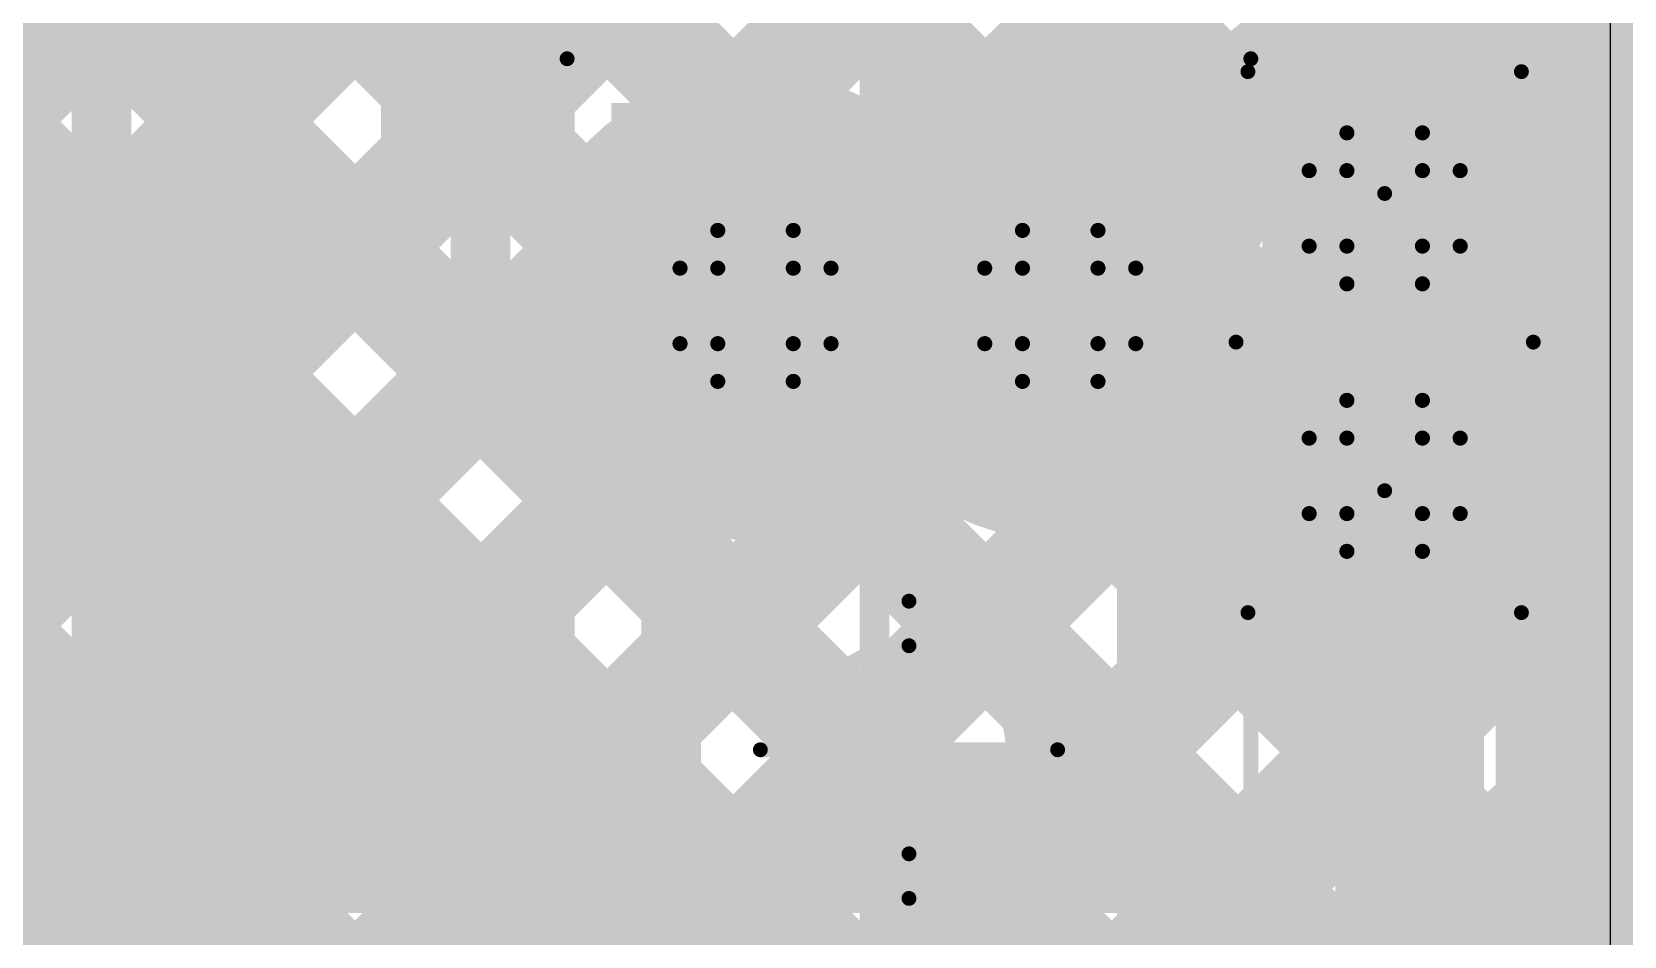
# Model space of a CAD drawing. Header units: millimetres. Extents: x 13 to 259, y -2 to 326.
# Drawn here: x 141.47 to 146.82, y 115.63 to 118.67 of the extents above; entities that cross this region are included whole.
import ezdxf

# ---------------------------------------------------------------- set-up
doc = ezdxf.new("R2010")
doc.units = ezdxf.units.MM
for name, color, linetype in [('BottomLayer', 5, 'Continuous'), ('ConnectLayer', 7, 'Continuous'), ('DrillDrawing', 1, 'Continuous'), ('Mechanical14', 56, 'Continuous'), ('Mechanical15', 56, 'Continuous'), ('Mechanical34', 56, 'Continuous'), ('Mechanical9', 56, 'Continuous'), ('MidLayer1', 16, 'Continuous'), ('MidLayer2', 76, 'Continuous'), ('MidLayer3', 90, 'Continuous'), ('MidLayer4', 156, 'Continuous'), ('MidLayer5', 130, 'Continuous'), ('MidLayer6', 216, 'Continuous'), ('MultiLayer', 9, 'Continuous'), ('TopLayer', 1, 'Continuous'), ('TopOverlay', 2, 'Continuous'), ('TopPaste', 8, 'Continuous'), ('TopSolder', 216, 'Continuous')]:
    doc.layers.add(name, color=color, linetype=linetype)

# ---------------------------------------------------------------- blocks, each defined once
blk = doc.blocks.new('CAPC3216X180N_114')
at = {"layer": 'Mechanical14', "const_width": 0.1}
for points in [[(-1.6, 0.8), (1.6, 0.8)], [(-1.6, 0.8), (-1.6, -0.8)], [(1.6, 0.8), (1.6, -0.8)], [(-1.6, -0.8), (1.6, -0.8)]]:
    blk.add_lwpolyline(points, dxfattribs=at)
at = {"layer": 'Mechanical14', "const_width": 0.05}
for points in [[(-1.625, 0.8, 1), (-1.575, 0.8, 1)], [(-1.625, 0.8, 1), (-1.575, 0.8, 1)], [(1.575, 0.8, 1), (1.625, 0.8, 1)], [(1.575, 0.8, 1), (1.625, 0.8, 1)], [(-1.625, -0.8, 1), (-1.575, -0.8, 1)], [(-1.625, -0.8, 1), (-1.575, -0.8, 1)], [(1.575, -0.8, 1), (1.625, -0.8, 1)], [(1.575, -0.8, 1), (1.625, -0.8, 1)]]:
    blk.add_lwpolyline(points, format="xyb", close=True, dxfattribs=at)
at = {"layer": 'Mechanical15', "const_width": 0.05}
for points in [[(-2.325, 1.15), (2.325, 1.15)], [(-2.325, 1.15), (-2.325, -1.15)], [(2.325, 1.15), (2.325, -1.15)], [(0, 0.5), (0, -0.5)], [(-0.5, 0), (0.5, 0)], [(-2.325, -1.15), (2.325, -1.15)]]:
    blk.add_lwpolyline(points, dxfattribs=at)
at = {"layer": 'Mechanical15'}
for points, const_width in [([(-2.3375, 1.15, 1), (-2.3125, 1.15, 1)], 0.025), ([(-2.3375, 1.15, 1), (-2.3125, 1.15, 1)], 0.025), ([(2.3125, 1.15, 1), (2.3375, 1.15, 1)], 0.025), ([(2.3125, 1.15, 1), (2.3375, 1.15, 1)], 0.025), ([(-0.0125, 0.5, 1), (0.0125, 0.5, 1)], 0.025), ([(0.35, 0, 1), (-0.35, 0, 1)], 0.05), ([(-0.5125, 0, 1), (-0.4875, 0, 1)], 0.025), ([(-0.3625, 0, 1), (-0.3375, 0, 1)], 0.025), ([(0.3375, 0, 1), (0.3625, 0, 1)], 0.025), ([(0.4875, 0, 1), (0.5125, 0, 1)], 0.025), ([(-0.0125, -0.5, 1), (0.0125, -0.5, 1)], 0.025), ([(-2.3375, -1.15, 1), (-2.3125, -1.15, 1)], 0.025), ([(-2.3375, -1.15, 1), (-2.3125, -1.15, 1)], 0.025), ([(2.3125, -1.15, 1), (2.3375, -1.15, 1)], 0.025), ([(2.3125, -1.15, 1), (2.3375, -1.15, 1)], 0.025)]:
    blk.add_lwpolyline(points, format="xyb", close=True, dxfattribs=dict(at, const_width=const_width))
at = {"layer": 'TopLayer'}
for points in [[(-0.925, -0.9), (-0.925, 0.9), (-2.075, -0.9), (-2.075, 0.9)], [(2.075, -0.9), (2.075, 0.9), (0.925, -0.9), (0.925, 0.9)]]:
    blk.add_solid(points, dxfattribs=at)
at = {"layer": 'TopOverlay', "const_width": 0.2}
for points in [[(-0.55, 0.8), (0.55, 0.8)], [(-0.55, -0.8), (0.55, -0.8)]]:
    blk.add_lwpolyline(points, dxfattribs=at)
at = {"layer": 'TopOverlay', "const_width": 0.1}
for points in [[(-0.6, 0.8, 1), (-0.5, 0.8, 1)], [(0.5, 0.8, 1), (0.6, 0.8, 1)], [(-0.6, -0.8, 1), (-0.5, -0.8, 1)], [(0.5, -0.8, 1), (0.6, -0.8, 1)]]:
    blk.add_lwpolyline(points, format="xyb", close=True, dxfattribs=at)
at = {"layer": 'TopPaste'}
for points in [[(-0.925, -0.9), (-0.925, 0.9), (-2.075, -0.9), (-2.075, 0.9)], [(2.075, -0.9), (2.075, 0.9), (0.925, -0.9), (0.925, 0.9)]]:
    blk.add_solid(points, dxfattribs=at)
at = {"layer": 'TopSolder'}
for points in [[(-0.8234, -1.0016), (-0.8234, 1.0016), (-2.1766, -1.0016), (-2.1766, 1.0016)], [(2.1766, -1.0016), (2.1766, 1.0016), (0.8234, -1.0016), (0.8234, 1.0016)]]:
    blk.add_solid(points, dxfattribs=at)
blk = doc.blocks.new('CAPC1005X55N_115')
at = {"layer": 'Mechanical14', "const_width": 0.1}
for points in [[(-0.5249, 0.2751), (-0.5249, -0.2749)], [(-0.5249, 0.2751), (0.5251, 0.2751)], [(0.5251, 0.2751), (0.5251, -0.2749)], [(-0.5249, -0.2749), (0.5251, -0.2749)]]:
    blk.add_lwpolyline(points, dxfattribs=at)
at = {"layer": 'Mechanical14', "const_width": 0.05}
for points in [[(-0.5499, 0.2751, 1), (-0.5, 0.2751, 1)], [(-0.5499, 0.2751, 1), (-0.5, 0.2751, 1)], [(0.5001, 0.2751, 1), (0.55, 0.2751, 1)], [(0.5001, 0.2751, 1), (0.55, 0.2751, 1)], [(-0.5499, -0.2749, 1), (-0.5, -0.2749, 1)], [(-0.5499, -0.2749, 1), (-0.5, -0.2749, 1)], [(0.5001, -0.2749, 1), (0.55, -0.2749, 1)], [(0.5001, -0.2749, 1), (0.55, -0.2749, 1)]]:
    blk.add_lwpolyline(points, format="xyb", close=True, dxfattribs=at)
at = {"layer": 'Mechanical15', "const_width": 0.05}
for points in [[(-0.91, 0.46), (-0.91, -0.46)], [(-0.91, 0.46), (0.91, 0.46)], [(0, 0.5), (0, -0.5)], [(0.91, 0.46), (0.91, -0.46)], [(-0.5, 0), (0.5, 0)], [(-0.91, -0.46), (0.91, -0.46)]]:
    blk.add_lwpolyline(points, dxfattribs=at)
at = {"layer": 'Mechanical15', "const_width": 0.025}
for points in [[(-0.9225, 0.46, 1), (-0.8975, 0.46, 1)], [(-0.9225, 0.46, 1), (-0.8975, 0.46, 1)], [(-0.0125, 0.5, 1), (0.0125, 0.5, 1)], [(0.8975, 0.46, 1), (0.9225, 0.46, 1)], [(0.8975, 0.46, 1), (0.9225, 0.46, 1)], [(-0.5125, 0, 1), (-0.4875, 0, 1)], [(0.4875, 0, 1), (0.5125, 0, 1)], [(-0.9225, -0.46, 1), (-0.8975, -0.46, 1)], [(-0.9225, -0.46, 1), (-0.8975, -0.46, 1)], [(-0.0125, -0.5, 1), (0.0125, -0.5, 1)], [(0.8975, -0.46, 1), (0.9225, -0.46, 1)], [(0.8975, -0.46, 1), (0.9225, -0.46, 1)]]:
    blk.add_lwpolyline(points, format="xyb", close=True, dxfattribs=at)
at = {"layer": 'TopLayer'}
for points in [[(-0.76, -0.31), (-0.14, -0.31), (-0.76, 0.31), (-0.14, 0.31)], [(0.14, -0.31), (0.76, -0.31), (0.14, 0.31), (0.76, 0.31)]]:
    blk.add_solid(points, dxfattribs=at)
at = {"layer": 'TopPaste'}
for points in [[(-0.76, -0.31), (-0.14, -0.31), (-0.76, 0.31), (-0.14, 0.31)], [(0.14, -0.31), (0.76, -0.31), (0.14, 0.31), (0.76, 0.31)]]:
    blk.add_solid(points, dxfattribs=at)
at = {"layer": 'TopSolder'}
for points in [[(-0.8616, -0.4116), (-0.0384, -0.4116), (-0.8616, 0.4116), (-0.0384, 0.4116)], [(0.0384, -0.4116), (0.8616, -0.4116), (0.0384, 0.4116), (0.8616, 0.4116)]]:
    blk.add_solid(points, dxfattribs=at)
blk = doc.blocks.new('SAMTEC_ASP_127797_01_185')
at = {"layer": 'Mechanical14', "const_width": 0.1}
for points in [[(-16.0274, 7.3406), (-16.9926, 7.3406)], [(-16.0274, 7.3406), (-16.9926, 7.3406)], [(-13.4874, 7.3406), (-14.4526, 7.3406)], [(-13.4874, 7.3406), (-14.4526, 7.3406)], [(-15.7734, 6.4262), (-15.7734, 7.0866)], [(-15.7734, 6.4262), (-15.7734, 7.0866)], [(-14.7066, 6.4262), (-14.7066, 7.0866)], [(-14.7066, 6.4262), (-14.7066, 7.0866)], [(-14.9606, 6.1722), (-15.5194, 6.1722)], [(-14.9606, 6.1722), (-15.5194, 6.1722)]]:
    blk.add_lwpolyline(points, dxfattribs=at)
at = {"layer": 'Mechanical14', "const_width": 0.05}
for points in [[(-16.0524, 7.3406, 1), (-16.0024, 7.3406, 1)], [(-16.0524, 7.3406, 1), (-16.0024, 7.3406, 1)], [(-16.0524, 7.3406, 1), (-16.0024, 7.3406, 1)], [(-14.4776, 7.3406, 1), (-14.4276, 7.3406, 1)], [(-14.4776, 7.3406, 1), (-14.4276, 7.3406, 1)], [(-14.4776, 7.3406, 1), (-14.4276, 7.3406, 1)], [(-13.5124, 7.3406, 1), (-13.4624, 7.3406, 1)], [(-13.5124, 7.3406, 1), (-13.4624, 7.3406, 1)], [(-13.5124, 7.3406, 1), (-13.4624, 7.3406, 1)], [(-15.7984, 7.0866, 1), (-15.7484, 7.0866, 1)], [(-15.7984, 7.0866, 1), (-15.7484, 7.0866, 1)], [(-15.7984, 7.0866, 1), (-15.7484, 7.0866, 1)], [(-14.7316, 7.0866, 1), (-14.6816, 7.0866, 1)], [(-14.7316, 7.0866, 1), (-14.6816, 7.0866, 1)], [(-14.7316, 7.0866, 1), (-14.6816, 7.0866, 1)], [(-15.7984, 6.4262, 1), (-15.7484, 6.4262, 1)], [(-15.7984, 6.4262, 1), (-15.7484, 6.4262, 1)], [(-15.7984, 6.4262, 1), (-15.7484, 6.4262, 1)], [(-15.7984, 6.4262, 1), (-15.7484, 6.4262, 1)], [(-14.7316, 6.4262, 1), (-14.6816, 6.4262, 1)], [(-14.7316, 6.4262, 1), (-14.6816, 6.4262, 1)], [(-14.7316, 6.4262, 1), (-14.6816, 6.4262, 1)], [(-14.7316, 6.4262, 1), (-14.6816, 6.4262, 1)], [(-15.5444, 6.1722, 1), (-15.4944, 6.1722, 1)], [(-15.5444, 6.1722, 1), (-15.4944, 6.1722, 1)], [(-15.5444, 6.1722, 1), (-15.4944, 6.1722, 1)], [(-15.5444, 6.1722, 1), (-15.4944, 6.1722, 1)], [(-14.9856, 6.1722, 1), (-14.9356, 6.1722, 1)], [(-14.9856, 6.1722, 1), (-14.9356, 6.1722, 1)], [(-14.9856, 6.1722, 1), (-14.9356, 6.1722, 1)], [(-14.9856, 6.1722, 1), (-14.9356, 6.1722, 1)]]:
    blk.add_lwpolyline(points, format="xyb", close=True, dxfattribs=at)
at = {"layer": 'Mechanical14', "const_width": 0.1}
for points in [[(-16.0274, 7.3406, -0.414214), (-15.7734, 7.0866)], [(-14.7066, 7.0866, -0.414214), (-14.4526, 7.3406)], [(-13.4874, 7.3406, -0.414214), (-13.2334, 7.0866)], [(-15.5194, 6.1722, -0.414214), (-15.7734, 6.4262)], [(-15.5194, 6.1722, -0.414214), (-15.7734, 6.4262)], [(-14.7066, 6.4262, -0.414214), (-14.9606, 6.1722)], [(-14.7066, 6.4262, -0.414214), (-14.9606, 6.1722)]]:
    blk.add_lwpolyline(points, format="xyb", dxfattribs=at)
at = {"layer": 'TopOverlay', "const_width": 0.2}
for points in [[(-16.0274, 7.3406), (-16.9926, 7.3406)], [(-16.0274, 7.3406), (-16.9926, 7.3406)], [(-13.4874, 7.3406), (-14.4526, 7.3406)], [(-13.4874, 7.3406), (-14.4526, 7.3406)], [(-15.7734, 6.4262), (-15.7734, 7.0866)], [(-15.7734, 6.4262), (-15.7734, 7.0866)], [(-14.7066, 6.4262), (-14.7066, 7.0866)], [(-14.7066, 6.4262), (-14.7066, 7.0866)], [(-14.9606, 6.1722), (-15.5194, 6.1722)], [(-14.9606, 6.1722), (-15.5194, 6.1722)]]:
    blk.add_lwpolyline(points, dxfattribs=at)
at = {"layer": 'TopOverlay', "const_width": 0.1}
for points in [[(-16.0774, 7.3406, 1), (-15.9774, 7.3406, 1)], [(-16.0774, 7.3406, 1), (-15.9774, 7.3406, 1)], [(-16.0774, 7.3406, 1), (-15.9774, 7.3406, 1)], [(-14.5026, 7.3406, 1), (-14.4026, 7.3406, 1)], [(-14.5026, 7.3406, 1), (-14.4026, 7.3406, 1)], [(-14.5026, 7.3406, 1), (-14.4026, 7.3406, 1)], [(-13.5374, 7.3406, 1), (-13.4374, 7.3406, 1)], [(-13.5374, 7.3406, 1), (-13.4374, 7.3406, 1)], [(-13.5374, 7.3406, 1), (-13.4374, 7.3406, 1)], [(-15.8234, 7.0866, 1), (-15.7234, 7.0866, 1)], [(-15.8234, 7.0866, 1), (-15.7234, 7.0866, 1)], [(-15.8234, 7.0866, 1), (-15.7234, 7.0866, 1)], [(-14.7566, 7.0866, 1), (-14.6566, 7.0866, 1)], [(-14.7566, 7.0866, 1), (-14.6566, 7.0866, 1)], [(-14.7566, 7.0866, 1), (-14.6566, 7.0866, 1)], [(-15.8234, 6.4262, 1), (-15.7234, 6.4262, 1)], [(-15.8234, 6.4262, 1), (-15.7234, 6.4262, 1)], [(-15.8234, 6.4262, 1), (-15.7234, 6.4262, 1)], [(-15.8234, 6.4262, 1), (-15.7234, 6.4262, 1)], [(-14.7566, 6.4262, 1), (-14.6566, 6.4262, 1)], [(-14.7566, 6.4262, 1), (-14.6566, 6.4262, 1)], [(-14.7566, 6.4262, 1), (-14.6566, 6.4262, 1)], [(-14.7566, 6.4262, 1), (-14.6566, 6.4262, 1)], [(-15.5694, 6.1722, 1), (-15.4694, 6.1722, 1)], [(-15.5694, 6.1722, 1), (-15.4694, 6.1722, 1)], [(-15.5694, 6.1722, 1), (-15.4694, 6.1722, 1)], [(-15.5694, 6.1722, 1), (-15.4694, 6.1722, 1)], [(-15.0106, 6.1722, 1), (-14.9106, 6.1722, 1)], [(-15.0106, 6.1722, 1), (-14.9106, 6.1722, 1)], [(-15.0106, 6.1722, 1), (-14.9106, 6.1722, 1)], [(-15.0106, 6.1722, 1), (-14.9106, 6.1722, 1)]]:
    blk.add_lwpolyline(points, format="xyb", close=True, dxfattribs=at)
at = {"layer": 'TopOverlay', "const_width": 0.2}
for points in [[(-16.0274, 7.3406, -0.414214), (-15.7734, 7.0866)], [(-14.7066, 7.0866, -0.414214), (-14.4526, 7.3406)], [(-13.4874, 7.3406, -0.414214), (-13.2334, 7.0866)], [(-15.5194, 6.1722, -0.414214), (-15.7734, 6.4262)], [(-15.5194, 6.1722, -0.414214), (-15.7734, 6.4262)], [(-14.7066, 6.4262, -0.414214), (-14.9606, 6.1722)], [(-14.7066, 6.4262, -0.414214), (-14.9606, 6.1722)]]:
    blk.add_lwpolyline(points, format="xyb", dxfattribs=at)

msp = doc.modelspace()

# ---------------------------------------------------------------- linework, layer by layer
at = {"layer": 'BottomLayer', "const_width": 0.25}
for points in [[(145.8914, 118.0782, 1), (146.1414, 118.0782, 1)], [(143.775, 117.75, 1), (144.025, 117.75, 1)], [(144.8, 117.75, 1), (145.05, 117.75, 1)], [(145.8914, 117.1782, 1), (146.1414, 117.1782, 1)]]:
    msp.add_lwpolyline(points, format="xyb", close=True, dxfattribs=at)
at = {"layer": 'ConnectLayer', "const_width": 0.4}
for points in [[(146.9997, 90.0254), (146.9997, 136.36)], [(132.0132, 128.4844), (147.5967, 112.901)], [(146.59, 118.2163), (146.59, 125.1317)], [(132.7821, 124.3214), (147.8674, 109.2362)], [(139.135, 123.0598), (143.8563, 118.3384)], [(139.135, 123.0598), (143.8563, 118.3384)], [(138.6809, 122.6653), (143.3596, 117.9866)], [(146.05, 118.6673), (146.05, 122.288)], [(146.464, 118.4626), (150.0401, 122.0387)], [(146.464, 118.4626), (150.0401, 122.0387)], [(140.69, 121.5047), (143.8563, 118.3384)], [(138.2265, 121.4226), (143.7422, 115.9069)], [(139.075, 121.4226), (144.5907, 115.9069)], [(139.9235, 121.4226), (145.4393, 115.9069)], [(140.7721, 121.4226), (145.9811, 116.2135)], [(141.6206, 121.4226), (145.5305, 117.5127)], [(142.4691, 121.4226), (146.1357, 117.756)], [(138.9722, 116.062), (143.7617, 120.8515)], [(138.9722, 116.062), (143.7617, 120.8515)], [(145.7647, 118.6118), (147.9712, 120.8183)], [(145.7647, 118.6118), (147.9712, 120.8183)], [(140.6132, 120.733), (143.3596, 117.9866)], [(138.9722, 116.062), (143.4426, 120.5324)], [(139.1336, 120.5156), (148.0899, 111.5593)], [(139.6656, 115.9069), (144.1588, 120.4)], [(140.5142, 115.9069), (145.0073, 120.4)], [(141.3627, 115.9069), (145.8558, 120.4)], [(144.3402, 120.4), (146.51, 118.2302)], [(146.51, 117.5014), (146.51, 120.4)], [(140.2003, 120.2973), (147.5967, 112.901)], [(142.2112, 115.9069), (146.51, 120.2057)], [(139.7761, 119.8731), (148.0899, 111.5593)], [(139.1044, 119.6962), (145.5831, 113.2176)], [(139.1045, 119.6961), (142.8937, 115.9069)], [(139.081, 115.3222), (143.3158, 119.557)], [(139.081, 115.3222), (143.3158, 119.557)], [(142.14, 118.3813), (143.3158, 119.557)], [(142.14, 108.5907), (142.14, 119.5437)], [(146.0347, 119.5541), (147.1722, 118.4166)], [(146.0347, 119.5541), (147.1722, 118.4166)], [(139.3512, 119.4495), (145.5831, 113.2176)], [(143.0597, 115.9069), (146.51, 119.3572)], [(142.14, 119.2062), (143.3596, 117.9866)], [(138.9618, 118.9902), (142.0452, 115.9069)], [(138.9619, 118.9902), (145.5348, 112.4173)], [(138.9619, 118.9902), (145.5348, 112.4173)], [(138.1738, 118.9298), (147.8674, 109.2362)], [(139.1384, 114.5311), (143.5841, 118.9768)], [(139.1384, 114.5311), (143.5841, 118.9768)], [(142.14, 117.5327), (143.5841, 118.9768)], [(143.7844, 118.3286), (144.4026, 118.9468)], [(143.7844, 118.3286), (144.4026, 118.9468)], [(143.7844, 118.3286), (144.4026, 118.9468)], [(144.1169, 118.9263), (144.7348, 118.3085)], [(144.1169, 118.9263), (144.7348, 118.3085)], [(144.1169, 118.9263), (144.7348, 118.3085)], [(144.3872, 118.0828), (145.2314, 118.927)], [(144.3872, 118.0828), (145.2314, 118.927)], [(144.3872, 118.0828), (145.2314, 118.927)], [(144.9426, 118.9492), (145.5103, 118.3814)], [(144.9426, 118.9492), (145.5103, 118.3814)], [(144.9426, 118.9492), (145.5103, 118.3814)], [(145.7645, 118.9758), (146.075, 118.6653)], [(145.7645, 118.9758), (146.075, 118.6653)], [(145.7645, 118.9758), (146.05, 118.6903)], [(145.7647, 118.6118), (146.05, 118.8972)], [(146.59, 118.7998), (151.36, 118.7998)], [(143.9083, 115.9069), (146.51, 118.5087)], [(142.14, 118.3576), (146.05, 114.4476)], [(145.331, 118.1781), (145.4829, 118.33)], [(145.331, 118.1781), (145.4829, 118.33)], [(145.331, 118.1781), (145.4829, 118.33)], [(139.0609, 110.2109), (147.0875, 118.2375)], [(139.0609, 110.2109), (147.0875, 118.2375)], [(146.5938, 118.1998), (151.36, 118.1998)], [(146.6035, 118.1368), (146.948, 117.7923)], [(146.6035, 118.1368), (146.948, 117.7923)], [(146.59, 117.3163), (146.59, 117.9401)], [(133.8952, 108.4393), (143.3215, 117.8657)], [(133.8952, 108.4393), (143.3215, 117.8657)], [(142.14, 116.6842), (143.3215, 117.8657)], [(146.4394, 117.5895), (146.51, 117.6601)], [(145.3959, 117.3945), (145.632, 117.6306)], [(145.3959, 117.3945), (145.632, 117.6306)], [(145.3959, 117.3945), (145.632, 117.6306)], [(146.59, 117.5998), (151.36, 117.5998)], [(145.4835, 117.5597), (150.3569, 112.6864)], [(145.4835, 117.5597), (150.3569, 112.6864)], [(145.4835, 117.5597), (146.05, 116.9932)], [(146.3197, 117.5721), (146.9195, 116.9723)], [(146.3197, 117.5721), (146.9195, 116.9723)], [(142.14, 117.5091), (146.05, 113.5991)], [(146.05, 117.3163), (146.05, 117.4892)], [(137.8697, 110.7168), (144.4969, 117.344)], [(137.8697, 110.7168), (144.4969, 117.344)], [(142.14, 114.9872), (144.4969, 117.344)], [(138.978, 110.9766), (145.2806, 117.2792)], [(138.978, 110.9766), (145.2806, 117.2792)], [(142.14, 114.1386), (145.2806, 117.2792)], [(137.4273, 111.1229), (143.5672, 117.2629)], [(137.4273, 111.1229), (143.5672, 117.2629)], [(142.14, 115.8357), (143.5672, 117.2629)], [(139.141, 109.4425), (146.8991, 117.2006)], [(139.141, 109.4425), (146.8991, 117.2006)], [(142.14, 113.2901), (146.0605, 117.2106)], [(144.1367, 117.2095), (147.7206, 113.6256)], [(144.1367, 117.2095), (147.7206, 113.6256)], [(144.1367, 117.2095), (146.05, 115.2962)], [(145.026, 117.1687), (148.4348, 113.7599)], [(145.026, 117.1687), (148.4348, 113.7599)], [(145.026, 117.1687), (146.05, 116.1447)], [(145.9874, 117.1375), (146.0572, 117.2072)], [(146.05, 113.3784), (146.05, 117.0401)], [(146.59, 90.2614), (146.59, 117.0401)], [(146.59, 116.9998), (151.36, 116.9998)], [(146.51, 116.7425), (146.51, 116.855)], [(145.6053, 115.9069), (146.51, 116.8116)], [(144.7568, 115.9069), (145.6051, 116.7552)], [(145.6745, 115.9069), (146.51, 116.7425)], [(146.351, 116.6922), (146.4054, 116.6378)], [(142.14, 116.6606), (145.5831, 113.2176)], [(139.9117, 109.3647), (147.0375, 116.4905)], [(139.9117, 109.3647), (147.0375, 116.4905)], [(146.59, 116.3998), (151.36, 116.3998)], [(142.14, 112.4416), (146.05, 116.3516)], [(146.0573, 115.526), (146.51, 115.9788)], [(146.51, 113.072), (146.51, 115.9788)], [(139.9117, 109.3647), (146.51, 115.9631)], [(140.601, 109.2055), (147.3257, 115.9302)], [(140.601, 109.2055), (147.3257, 115.9302)], [(139.0937, 115.9069), (145.6745, 115.9069)], [(146.363, 115.8317), (146.51, 115.6847)], [(142.14, 115.812), (145.5348, 112.4173)], [(146.59, 115.7998), (151.36, 115.7998)], [(142.14, 111.5931), (146.05, 115.5031)]]:
    msp.add_lwpolyline(points, dxfattribs=at)
for points in [[(151.36, 116.0628, -3.607188), (151.36, 118.5373)], [(151.36, 116.0628, -3.607188), (151.36, 118.5373)], [(145.4267, 118.0605, -1.015081), (146.6064, 118.0782)], [(145.4267, 118.0605, -1.015081), (146.6064, 118.0782)], [(145.4267, 118.0605, -0.439907), (146.05, 118.6673)], [(144.4125, 117.4577, -3.771728), (144.4125, 118.0423)], [(144.4125, 117.4577, -3.771728), (144.4125, 118.0423)], [(144.4125, 117.4577, -3.771728), (144.4125, 118.0423)], [(144.4125, 118.0423, -0.568906), (145.4267, 118.0605)], [(144.4125, 118.0423, -0.568906), (145.4267, 118.0605)], [(144.4125, 118.0423, -0.568906), (145.4267, 118.0605)], [(146.59, 118.2163, -0.059149), (146.6064, 118.0782)], [(146.6064, 118.0782, -0.755209), (145.5148, 117.7677)], [(146.6064, 118.0782, -0.755209), (145.5148, 117.7677)], [(146.6064, 118.0782, -0.059149), (146.59, 117.9401)], [(145.515, 117.75, -0.76942), (144.4125, 117.4577)], [(145.515, 117.75, -0.76942), (144.4125, 117.4577)], [(145.515, 117.75, -0.76942), (144.4125, 117.4577)], [(146.51, 116.855, -3.352791), (146.51, 117.5014)], [(146.05, 117.4892, -0.275007), (145.5148, 117.7677)], [(146.0651, 117.1899, -0.059149), (146.05, 117.3163)], [(146.0652, 117.1894, -0.059372), (146.05, 117.3163)], [(146.59, 117.3163, -0.059149), (146.6064, 117.1782)], [(146.0583, 117.1508, -3.352785), (146.0583, 117.2056)], [(146.05, 117.0401, -0.059372), (146.0652, 117.167)], [(146.05, 117.0401, -0.059149), (146.0651, 117.1665)], [(146.6064, 117.1782, -0.059149), (146.59, 117.0401)], [(146.0573, 115.526, -0.199574), (145.6745, 115.3669)], [(146.0563, 115.5251, -0.198912), (145.6745, 115.3669)]]:
    msp.add_lwpolyline(points, format="xyb", dxfattribs=at)
at = {"layer": 'ConnectLayer', "const_width": 0.2}
for points in [[(146.49, 118.7998, 1), (146.69, 118.7998, 1)], [(145.95, 118.6903, 1), (146.15, 118.6903, 1)], [(145.95, 118.6673, 1), (146.15, 118.6673, 1)], [(145.95, 118.6673, 1), (146.15, 118.6673, 1)], [(145.975, 118.6653, 1), (146.175, 118.6653, 1)], [(145.975, 118.6653, 1), (146.175, 118.6653, 1)], [(145.6647, 118.6118, 1), (145.8647, 118.6118, 1)], [(145.6647, 118.6118, 1), (145.8647, 118.6118, 1)], [(145.6647, 118.6118, 1), (145.8647, 118.6118, 1)], [(146.41, 118.5087, 1), (146.61, 118.5087, 1)], [(146.364, 118.4626, 1), (146.564, 118.4626, 1)], [(146.364, 118.4626, 1), (146.564, 118.4626, 1)], [(142.04, 118.3813, 1), (142.24, 118.3813, 1)], [(142.04, 118.3576, 1), (142.24, 118.3576, 1)], [(143.7563, 118.3384, 1), (143.9563, 118.3384, 1)], [(143.7563, 118.3384, 1), (143.9563, 118.3384, 1)], [(143.7563, 118.3384, 1), (143.9563, 118.3384, 1)], [(145.4103, 118.3814, 1), (145.6103, 118.3814, 1)], [(145.4103, 118.3814, 1), (145.6103, 118.3814, 1)], [(145.4103, 118.3814, 1), (145.6103, 118.3814, 1)], [(143.6844, 118.3286, 1), (143.8844, 118.3286, 1)], [(143.6844, 118.3286, 1), (143.8844, 118.3286, 1)], [(143.6844, 118.3286, 1), (143.8844, 118.3286, 1)], [(144.6348, 118.3085, 1), (144.8348, 118.3085, 1)], [(144.6348, 118.3085, 1), (144.8348, 118.3085, 1)], [(144.6348, 118.3085, 1), (144.8348, 118.3085, 1)], [(145.3829, 118.33, 1), (145.5829, 118.33, 1)], [(145.3829, 118.33, 1), (145.5829, 118.33, 1)], [(145.3829, 118.33, 1), (145.5829, 118.33, 1)], [(146.41, 118.2302, 1), (146.61, 118.2302, 1)], [(145.231, 118.1781, 1), (145.431, 118.1781, 1)], [(145.231, 118.1781, 1), (145.431, 118.1781, 1)], [(145.231, 118.1781, 1), (145.431, 118.1781, 1)], [(146.49, 118.2163, 1), (146.69, 118.2163, 1)], [(146.49, 118.2163, 1), (146.69, 118.2163, 1)], [(146.4938, 118.1998, 1), (146.6938, 118.1998, 1)], [(146.5035, 118.1368, 1), (146.7035, 118.1368, 1)], [(146.5035, 118.1368, 1), (146.7035, 118.1368, 1)], [(144.2872, 118.0828, 1), (144.4872, 118.0828, 1)], [(144.2872, 118.0828, 1), (144.4872, 118.0828, 1)], [(144.2872, 118.0828, 1), (144.4872, 118.0828, 1)], [(146.5064, 118.0782, 1), (146.7064, 118.0782, 1)], [(146.5064, 118.0782, 1), (146.7064, 118.0782, 1)], [(146.5064, 118.0782, 1), (146.7064, 118.0782, 1)], [(146.5064, 118.0782, 1), (146.7064, 118.0782, 1)], [(146.5064, 118.0782, 1), (146.7064, 118.0782, 1)], [(146.5064, 118.0782, 1), (146.7064, 118.0782, 1)], [(144.3125, 118.0423, 1), (144.5125, 118.0423, 1)], [(144.3125, 118.0423, 1), (144.5125, 118.0423, 1)], [(144.3125, 118.0423, 1), (144.5125, 118.0423, 1)], [(144.3125, 118.0423, 1), (144.5125, 118.0423, 1)], [(144.3125, 118.0423, 1), (144.5125, 118.0423, 1)], [(144.3125, 118.0423, 1), (144.5125, 118.0423, 1)], [(145.3267, 118.0605, 1), (145.5267, 118.0605, 1)], [(145.3267, 118.0605, 1), (145.5267, 118.0605, 1)], [(145.3267, 118.0605, 1), (145.5267, 118.0605, 1)], [(145.3267, 118.0605, 1), (145.5267, 118.0605, 1)], [(145.3267, 118.0605, 1), (145.5267, 118.0605, 1)], [(145.3267, 118.0605, 1), (145.5267, 118.0605, 1)], [(143.2596, 117.9866, 1), (143.4596, 117.9866, 1)], [(143.2596, 117.9866, 1), (143.4596, 117.9866, 1)], [(143.2596, 117.9866, 1), (143.4596, 117.9866, 1)], [(146.49, 117.9401, 1), (146.69, 117.9401, 1)], [(146.49, 117.9401, 1), (146.69, 117.9401, 1)], [(143.2215, 117.8657, 1), (143.4215, 117.8657, 1)], [(143.2215, 117.8657, 1), (143.4215, 117.8657, 1)], [(143.2215, 117.8657, 1), (143.4215, 117.8657, 1)], [(145.4148, 117.7677, 1), (145.6148, 117.7677, 1)], [(145.4148, 117.7677, 1), (145.6148, 117.7677, 1)], [(145.4148, 117.7677, 1), (145.6148, 117.7677, 1)], [(145.415, 117.75, 1), (145.615, 117.75, 1)], [(145.415, 117.75, 1), (145.615, 117.75, 1)], [(145.415, 117.75, 1), (145.615, 117.75, 1)], [(146.0357, 117.756, 1), (146.2357, 117.756, 1)], [(146.848, 117.7923, 1), (147.048, 117.7923, 1)], [(146.848, 117.7923, 1), (147.048, 117.7923, 1)], [(146.41, 117.6601, 1), (146.61, 117.6601, 1)], [(145.532, 117.6306, 1), (145.732, 117.6306, 1)], [(145.532, 117.6306, 1), (145.732, 117.6306, 1)], [(145.532, 117.6306, 1), (145.732, 117.6306, 1)], [(146.3394, 117.5895, 1), (146.5394, 117.5895, 1)], [(146.49, 117.5998, 1), (146.69, 117.5998, 1)], [(142.04, 117.5327, 1), (142.24, 117.5327, 1)], [(145.3835, 117.5597, 1), (145.5835, 117.5597, 1)], [(145.3835, 117.5597, 1), (145.5835, 117.5597, 1)], [(145.3835, 117.5597, 1), (145.5835, 117.5597, 1)], [(146.2197, 117.5721, 1), (146.4197, 117.5721, 1)], [(146.2197, 117.5721, 1), (146.4197, 117.5721, 1)], [(142.04, 117.5091, 1), (142.24, 117.5091, 1)], [(145.4305, 117.5127, 1), (145.6305, 117.5127, 1)], [(145.95, 117.4892, 1), (146.15, 117.4892, 1)], [(145.95, 117.4892, 1), (146.15, 117.4892, 1)], [(146.41, 117.5014, 1), (146.61, 117.5014, 1)], [(146.41, 117.5014, 1), (146.61, 117.5014, 1)], [(144.3125, 117.4577, 1), (144.5125, 117.4577, 1)], [(144.3125, 117.4577, 1), (144.5125, 117.4577, 1)], [(144.3125, 117.4577, 1), (144.5125, 117.4577, 1)], [(144.3125, 117.4577, 1), (144.5125, 117.4577, 1)], [(144.3125, 117.4577, 1), (144.5125, 117.4577, 1)], [(144.3125, 117.4577, 1), (144.5125, 117.4577, 1)], [(145.2959, 117.3945, 1), (145.4959, 117.3945, 1)], [(145.2959, 117.3945, 1), (145.4959, 117.3945, 1)], [(145.2959, 117.3945, 1), (145.4959, 117.3945, 1)], [(144.3969, 117.344, 1), (144.5969, 117.344, 1)], [(144.3969, 117.344, 1), (144.5969, 117.344, 1)], [(144.3969, 117.344, 1), (144.5969, 117.344, 1)], [(145.1806, 117.2792, 1), (145.3806, 117.2792, 1)], [(145.1806, 117.2792, 1), (145.3806, 117.2792, 1)], [(145.1806, 117.2792, 1), (145.3806, 117.2792, 1)], [(145.95, 117.3163, 1), (146.15, 117.3163, 1)], [(145.95, 117.3163, 1), (146.15, 117.3163, 1)], [(145.95, 117.3163, 1), (146.15, 117.3163, 1)], [(146.49, 117.3163, 1), (146.69, 117.3163, 1)], [(146.49, 117.3163, 1), (146.69, 117.3163, 1)], [(143.4672, 117.2629, 1), (143.6672, 117.2629, 1)], [(143.4672, 117.2629, 1), (143.6672, 117.2629, 1)], [(143.4672, 117.2629, 1), (143.6672, 117.2629, 1)], [(144.0367, 117.2095, 1), (144.2367, 117.2095, 1)], [(144.0367, 117.2095, 1), (144.2367, 117.2095, 1)], [(144.0367, 117.2095, 1), (144.2367, 117.2095, 1)], [(144.926, 117.1687, 1), (145.126, 117.1687, 1)], [(144.926, 117.1687, 1), (145.126, 117.1687, 1)], [(144.926, 117.1687, 1), (145.126, 117.1687, 1)], [(145.9572, 117.2072, 1), (146.1572, 117.2072, 1)], [(145.9583, 117.2056, 1), (146.1583, 117.2056, 1)], [(145.9605, 117.2106, 1), (146.1605, 117.2106, 1)], [(145.9651, 117.1899, 1), (146.1651, 117.1899, 1)], [(145.9651, 117.1665, 1), (146.1651, 117.1665, 1)], [(145.9652, 117.1894, 1), (146.1652, 117.1894, 1)], [(145.9652, 117.167, 1), (146.1652, 117.167, 1)], [(146.5064, 117.1782, 1), (146.7064, 117.1782, 1)], [(146.5064, 117.1782, 1), (146.7064, 117.1782, 1)], [(146.7991, 117.2006, 1), (146.9991, 117.2006, 1)], [(146.7991, 117.2006, 1), (146.9991, 117.2006, 1)], [(145.8874, 117.1375, 1), (146.0874, 117.1375, 1)], [(145.9583, 117.1508, 1), (146.1583, 117.1508, 1)], [(145.95, 117.0401, 1), (146.15, 117.0401, 1)], [(145.95, 117.0401, 1), (146.15, 117.0401, 1)], [(145.95, 117.0401, 1), (146.15, 117.0401, 1)], [(146.49, 117.0401, 1), (146.69, 117.0401, 1)], [(146.49, 117.0401, 1), (146.69, 117.0401, 1)], [(146.49, 116.9998, 1), (146.69, 116.9998, 1)], [(145.95, 116.9932, 1), (146.15, 116.9932, 1)], [(146.8195, 116.9723, 1), (147.0195, 116.9723, 1)], [(146.8195, 116.9723, 1), (147.0195, 116.9723, 1)], [(146.41, 116.855, 1), (146.61, 116.855, 1)], [(146.41, 116.855, 1), (146.61, 116.855, 1)], [(146.41, 116.8116, 1), (146.61, 116.8116, 1)], [(145.5051, 116.7552, 1), (145.7051, 116.7552, 1)], [(146.41, 116.7425, 1), (146.61, 116.7425, 1)], [(146.41, 116.7425, 1), (146.61, 116.7425, 1)], [(142.04, 116.6842, 1), (142.24, 116.6842, 1)], [(146.251, 116.6922, 1), (146.451, 116.6922, 1)], [(142.04, 116.6606, 1), (142.24, 116.6606, 1)], [(146.3054, 116.6378, 1), (146.5054, 116.6378, 1)], [(146.49, 116.3998, 1), (146.69, 116.3998, 1)], [(145.95, 116.3516, 1), (146.15, 116.3516, 1)], [(145.8811, 116.2135, 1), (146.0811, 116.2135, 1)], [(145.95, 116.1447, 1), (146.15, 116.1447, 1)], [(146.41, 115.9788, 1), (146.61, 115.9788, 1)], [(146.41, 115.9788, 1), (146.61, 115.9788, 1)], [(146.41, 115.9631, 1), (146.61, 115.9631, 1)], [(141.2627, 115.9069, 1), (141.4627, 115.9069, 1)], [(141.9452, 115.9069, 1), (142.1452, 115.9069, 1)], [(142.1112, 115.9069, 1), (142.3112, 115.9069, 1)], [(142.7937, 115.9069, 1), (142.9937, 115.9069, 1)], [(142.9597, 115.9069, 1), (143.1597, 115.9069, 1)], [(143.6422, 115.9069, 1), (143.8422, 115.9069, 1)], [(143.8083, 115.9069, 1), (144.0083, 115.9069, 1)], [(144.4907, 115.9069, 1), (144.6907, 115.9069, 1)], [(144.6568, 115.9069, 1), (144.8568, 115.9069, 1)], [(145.3393, 115.9069, 1), (145.5393, 115.9069, 1)], [(145.5053, 115.9069, 1), (145.7053, 115.9069, 1)], [(145.5745, 115.9069, 1), (145.7745, 115.9069, 1)], [(145.5745, 115.9069, 1), (145.7745, 115.9069, 1)], [(142.04, 115.8357, 1), (142.24, 115.8357, 1)], [(146.263, 115.8317, 1), (146.463, 115.8317, 1)], [(142.04, 115.812, 1), (142.24, 115.812, 1)], [(146.49, 115.7998, 1), (146.69, 115.7998, 1)], [(146.41, 115.6847, 1), (146.61, 115.6847, 1)], [(145.95, 115.5031, 1), (146.15, 115.5031, 1)], [(145.9563, 115.5251, 1), (146.1563, 115.5251, 1)], [(145.9573, 115.526, 1), (146.1573, 115.526, 1)], [(145.9573, 115.526, 1), (146.1573, 115.526, 1)]]:
    msp.add_lwpolyline(points, format="xyb", close=True, dxfattribs=at)
at = {"layer": 'DrillDrawing', "const_width": 0.0508}
for points in [[(145.8894, 118.2052), (145.8894, 118.3322)], [(145.8894, 118.3322), (146.1434, 118.3322)], [(146.1434, 118.2052), (146.1434, 118.3322)], [(145.7624, 117.9512), (145.7624, 118.2052)], [(145.7624, 118.2052), (145.8894, 118.2052)], [(146.1434, 118.2052), (146.2704, 118.2052)], [(146.2704, 117.9512), (146.2704, 118.2052)], [(143.773, 117.877), (143.773, 118.004)], [(143.773, 118.004), (144.027, 118.004)], [(144.027, 117.877), (144.027, 118.004)], [(144.798, 117.877), (144.798, 118.004)], [(144.798, 118.004), (145.052, 118.004)], [(145.052, 117.877), (145.052, 118.004)], [(145.7624, 117.9512), (145.8894, 117.9512)], [(145.8894, 117.8242), (145.8894, 117.9512)], [(146.1434, 117.9512), (146.2704, 117.9512)], [(146.1434, 117.8242), (146.1434, 117.9512)], [(143.646, 117.623), (143.646, 117.877)], [(143.646, 117.877), (143.773, 117.877)], [(144.027, 117.877), (144.154, 117.877)], [(144.154, 117.623), (144.154, 117.877)], [(144.671, 117.623), (144.671, 117.877)], [(144.671, 117.877), (144.798, 117.877)], [(145.052, 117.877), (145.179, 117.877)], [(145.179, 117.623), (145.179, 117.877)], [(145.8894, 117.8242), (146.1434, 117.8242)], [(143.646, 117.623), (143.773, 117.623)], [(143.773, 117.496), (143.773, 117.623)], [(144.027, 117.623), (144.154, 117.623)], [(144.027, 117.496), (144.027, 117.623)], [(144.671, 117.623), (144.798, 117.623)], [(144.798, 117.496), (144.798, 117.623)], [(145.052, 117.623), (145.179, 117.623)], [(145.052, 117.496), (145.052, 117.623)], [(143.773, 117.496), (144.027, 117.496)], [(144.798, 117.496), (145.052, 117.496)], [(145.8894, 117.3052), (145.8894, 117.4322)], [(145.8894, 117.4322), (146.1434, 117.4322)], [(146.1434, 117.3052), (146.1434, 117.4322)], [(145.7624, 117.0512), (145.7624, 117.3052)], [(145.7624, 117.3052), (145.8894, 117.3052)], [(146.1434, 117.3052), (146.2704, 117.3052)], [(146.2704, 117.0512), (146.2704, 117.3052)], [(145.7624, 117.0512), (145.8894, 117.0512)], [(145.8894, 116.9242), (145.8894, 117.0512)], [(146.1434, 117.0512), (146.2704, 117.0512)], [(146.1434, 116.9242), (146.1434, 117.0512)], [(145.8894, 116.9242), (146.1434, 116.9242)]]:
    msp.add_lwpolyline(points, dxfattribs=at)
at = {"layer": 'DrillDrawing', "const_width": 0.0254}
for points in [[(145.8767, 118.3322, 1), (145.9021, 118.3322, 1)], [(145.8767, 118.3322, 1), (145.9021, 118.3322, 1)], [(146.1307, 118.3322, 1), (146.1561, 118.3322, 1)], [(146.1307, 118.3322, 1), (146.1561, 118.3322, 1)], [(145.7497, 118.2052, 1), (145.7751, 118.2052, 1)], [(145.7497, 118.2052, 1), (145.7751, 118.2052, 1)], [(145.8767, 118.2052, 1), (145.9021, 118.2052, 1)], [(145.8767, 118.2052, 1), (145.9021, 118.2052, 1)], [(146.1307, 118.2052, 1), (146.1561, 118.2052, 1)], [(146.1307, 118.2052, 1), (146.1561, 118.2052, 1)], [(146.2577, 118.2052, 1), (146.2831, 118.2052, 1)], [(146.2577, 118.2052, 1), (146.2831, 118.2052, 1)], [(143.7603, 118.004, 1), (143.7857, 118.004, 1)], [(143.7603, 118.004, 1), (143.7857, 118.004, 1)], [(144.0143, 118.004, 1), (144.0397, 118.004, 1)], [(144.0143, 118.004, 1), (144.0397, 118.004, 1)], [(144.7853, 118.004, 1), (144.8107, 118.004, 1)], [(144.7853, 118.004, 1), (144.8107, 118.004, 1)], [(145.0393, 118.004, 1), (145.0647, 118.004, 1)], [(145.0393, 118.004, 1), (145.0647, 118.004, 1)], [(145.7497, 117.9512, 1), (145.7751, 117.9512, 1)], [(145.7497, 117.9512, 1), (145.7751, 117.9512, 1)], [(145.8767, 117.9512, 1), (145.9021, 117.9512, 1)], [(145.8767, 117.9512, 1), (145.9021, 117.9512, 1)], [(146.1307, 117.9512, 1), (146.1561, 117.9512, 1)], [(146.1307, 117.9512, 1), (146.1561, 117.9512, 1)], [(146.2577, 117.9512, 1), (146.2831, 117.9512, 1)], [(146.2577, 117.9512, 1), (146.2831, 117.9512, 1)], [(143.6333, 117.877, 1), (143.6587, 117.877, 1)], [(143.6333, 117.877, 1), (143.6587, 117.877, 1)], [(143.7603, 117.877, 1), (143.7857, 117.877, 1)], [(143.7603, 117.877, 1), (143.7857, 117.877, 1)], [(144.0143, 117.877, 1), (144.0397, 117.877, 1)], [(144.0143, 117.877, 1), (144.0397, 117.877, 1)], [(144.1413, 117.877, 1), (144.1667, 117.877, 1)], [(144.1413, 117.877, 1), (144.1667, 117.877, 1)], [(144.6583, 117.877, 1), (144.6837, 117.877, 1)], [(144.6583, 117.877, 1), (144.6837, 117.877, 1)], [(144.7853, 117.877, 1), (144.8107, 117.877, 1)], [(144.7853, 117.877, 1), (144.8107, 117.877, 1)], [(145.0393, 117.877, 1), (145.0647, 117.877, 1)], [(145.0393, 117.877, 1), (145.0647, 117.877, 1)], [(145.1663, 117.877, 1), (145.1917, 117.877, 1)], [(145.1663, 117.877, 1), (145.1917, 117.877, 1)], [(145.8767, 117.8242, 1), (145.9021, 117.8242, 1)], [(145.8767, 117.8242, 1), (145.9021, 117.8242, 1)], [(146.1307, 117.8242, 1), (146.1561, 117.8242, 1)], [(146.1307, 117.8242, 1), (146.1561, 117.8242, 1)], [(143.6333, 117.623, 1), (143.6587, 117.623, 1)], [(143.6333, 117.623, 1), (143.6587, 117.623, 1)], [(143.7603, 117.623, 1), (143.7857, 117.623, 1)], [(143.7603, 117.623, 1), (143.7857, 117.623, 1)], [(144.0143, 117.623, 1), (144.0397, 117.623, 1)], [(144.0143, 117.623, 1), (144.0397, 117.623, 1)], [(144.1413, 117.623, 1), (144.1667, 117.623, 1)], [(144.1413, 117.623, 1), (144.1667, 117.623, 1)], [(144.6583, 117.623, 1), (144.6837, 117.623, 1)], [(144.6583, 117.623, 1), (144.6837, 117.623, 1)], [(144.7853, 117.623, 1), (144.8107, 117.623, 1)], [(144.7853, 117.623, 1), (144.8107, 117.623, 1)], [(145.0393, 117.623, 1), (145.0647, 117.623, 1)], [(145.0393, 117.623, 1), (145.0647, 117.623, 1)], [(145.1663, 117.623, 1), (145.1917, 117.623, 1)], [(145.1663, 117.623, 1), (145.1917, 117.623, 1)], [(143.7603, 117.496, 1), (143.7857, 117.496, 1)], [(143.7603, 117.496, 1), (143.7857, 117.496, 1)], [(144.0143, 117.496, 1), (144.0397, 117.496, 1)], [(144.0143, 117.496, 1), (144.0397, 117.496, 1)], [(144.7853, 117.496, 1), (144.8107, 117.496, 1)], [(144.7853, 117.496, 1), (144.8107, 117.496, 1)], [(145.0393, 117.496, 1), (145.0647, 117.496, 1)], [(145.0393, 117.496, 1), (145.0647, 117.496, 1)], [(145.8767, 117.4322, 1), (145.9021, 117.4322, 1)], [(145.8767, 117.4322, 1), (145.9021, 117.4322, 1)], [(146.1307, 117.4322, 1), (146.1561, 117.4322, 1)], [(146.1307, 117.4322, 1), (146.1561, 117.4322, 1)], [(145.7497, 117.3052, 1), (145.7751, 117.3052, 1)], [(145.7497, 117.3052, 1), (145.7751, 117.3052, 1)], [(145.8767, 117.3052, 1), (145.9021, 117.3052, 1)], [(145.8767, 117.3052, 1), (145.9021, 117.3052, 1)], [(146.1307, 117.3052, 1), (146.1561, 117.3052, 1)], [(146.1307, 117.3052, 1), (146.1561, 117.3052, 1)], [(146.2577, 117.3052, 1), (146.2831, 117.3052, 1)], [(146.2577, 117.3052, 1), (146.2831, 117.3052, 1)], [(145.7497, 117.0512, 1), (145.7751, 117.0512, 1)], [(145.7497, 117.0512, 1), (145.7751, 117.0512, 1)], [(145.8767, 117.0512, 1), (145.9021, 117.0512, 1)], [(145.8767, 117.0512, 1), (145.9021, 117.0512, 1)], [(146.1307, 117.0512, 1), (146.1561, 117.0512, 1)], [(146.1307, 117.0512, 1), (146.1561, 117.0512, 1)], [(146.2577, 117.0512, 1), (146.2831, 117.0512, 1)], [(146.2577, 117.0512, 1), (146.2831, 117.0512, 1)], [(145.8767, 116.9242, 1), (145.9021, 116.9242, 1)], [(145.8767, 116.9242, 1), (145.9021, 116.9242, 1)], [(146.1307, 116.9242, 1), (146.1561, 116.9242, 1)], [(146.1307, 116.9242, 1), (146.1561, 116.9242, 1)]]:
    msp.add_lwpolyline(points, format="xyb", close=True, dxfattribs=at)
at = {"layer": 'Mechanical34', "const_width": 0.1}
msp.add_lwpolyline([(146.8, 72.8), (146.8, 131.8)], dxfattribs=at)
at = {"layer": 'Mechanical9', "const_width": 0.1}
for points in [[(146.3001, 103.9), (146.3001, 137.8)], [(144.3, 103.9), (144.3, 136.8)]]:
    msp.add_lwpolyline(points, dxfattribs=at)
at = {"layer": 'MidLayer1', "const_width": 0.25}
for points in [[(145.8914, 118.0782, 1), (146.1414, 118.0782, 1)], [(143.775, 117.75, 1), (144.025, 117.75, 1)], [(144.8, 117.75, 1), (145.05, 117.75, 1)], [(145.8914, 117.1782, 1), (146.1414, 117.1782, 1)]]:
    msp.add_lwpolyline(points, format="xyb", close=True, dxfattribs=at)
at = {"layer": 'MidLayer2', "const_width": 0.2}
for points in [[(142.975, 117.375), (142.975, 124.5901)], [(141.0125, 117.8875), (142.2, 116.7)], [(142.975, 117.375), (144.2125, 116.1375)], [(142.2, 115), (142.2, 116.7)], [(144.2125, 116.1375), (145.2625, 116.1375)], [(145.2625, 116.1375), (145.991, 115.409)]]:
    msp.add_lwpolyline(points, dxfattribs=at)
at = {"layer": 'MidLayer2'}
for points, const_width in [([(145.8914, 118.0782, 1), (146.1414, 118.0782, 1)], 0.25), ([(143.775, 117.75, 1), (144.025, 117.75, 1)], 0.25), ([(144.8, 117.75, 1), (145.05, 117.75, 1)], 0.25), ([(142.925, 117.375, 1), (143.025, 117.375, 1)], 0.1), ([(142.925, 117.375, 1), (143.025, 117.375, 1)], 0.1), ([(145.8914, 117.1782, 1), (146.1414, 117.1782, 1)], 0.25), ([(142.15, 116.7, 1), (142.25, 116.7, 1)], 0.1), ([(142.15, 116.7, 1), (142.25, 116.7, 1)], 0.1), ([(144.1625, 116.1375, 1), (144.2625, 116.1375, 1)], 0.1), ([(144.1625, 116.1375, 1), (144.2625, 116.1375, 1)], 0.1), ([(145.2125, 116.1375, 1), (145.3125, 116.1375, 1)], 0.1), ([(145.2125, 116.1375, 1), (145.3125, 116.1375, 1)], 0.1)]:
    msp.add_lwpolyline(points, format="xyb", close=True, dxfattribs=dict(at, const_width=const_width))
at = {"layer": 'MidLayer3', "const_width": 0.2}
msp.add_lwpolyline([(141.7, 108.5907), (141.7, 119.5437)], dxfattribs=at)
at = {"layer": 'MidLayer3', "const_width": 0.25}
for points in [[(145.8914, 118.0782, 1), (146.1414, 118.0782, 1)], [(143.775, 117.75, 1), (144.025, 117.75, 1)], [(144.8, 117.75, 1), (145.05, 117.75, 1)], [(145.8914, 117.1782, 1), (146.1414, 117.1782, 1)]]:
    msp.add_lwpolyline(points, format="xyb", close=True, dxfattribs=at)
at = {"layer": 'MidLayer4'}
for points, const_width in [([(139.1962, 120.1157), (143.225, 116.0869)], 0.4), ([(139.2893, 119.4357), (141.8, 116.925)], 0.15), ([(141.8, 114.47), (141.8, 116.925)], 0.15), ([(143.225, 113.6319), (143.225, 116.0869)], 0.4)]:
    msp.add_lwpolyline(points, dxfattribs=dict(at, const_width=const_width))
for points, const_width in [([(145.8914, 118.0782, 1), (146.1414, 118.0782, 1)], 0.25), ([(143.775, 117.75, 1), (144.025, 117.75, 1)], 0.25), ([(144.8, 117.75, 1), (145.05, 117.75, 1)], 0.25), ([(145.8914, 117.1782, 1), (146.1414, 117.1782, 1)], 0.25), ([(141.7625, 116.925, 1), (141.8375, 116.925, 1)], 0.075), ([(141.7625, 116.925, 1), (141.8375, 116.925, 1)], 0.075), ([(143.125, 116.0869, 1), (143.325, 116.0869, 1)], 0.2), ([(143.125, 116.0869, 1), (143.325, 116.0869, 1)], 0.2)]:
    msp.add_lwpolyline(points, format="xyb", close=True, dxfattribs=dict(at, const_width=const_width))
at = {"layer": 'MidLayer5', "const_width": 0.25}
for points in [[(145.8914, 118.0782, 1), (146.1414, 118.0782, 1)], [(143.775, 117.75, 1), (144.025, 117.75, 1)], [(144.8, 117.75, 1), (145.05, 117.75, 1)], [(145.8914, 117.1782, 1), (146.1414, 117.1782, 1)]]:
    msp.add_lwpolyline(points, format="xyb", close=True, dxfattribs=at)
at = {"layer": 'MidLayer6', "const_width": 0.25}
for points in [[(145.8914, 118.0782, 1), (146.1414, 118.0782, 1)], [(143.775, 117.75, 1), (144.025, 117.75, 1)], [(144.8, 117.75, 1), (145.05, 117.75, 1)], [(145.8914, 117.1782, 1), (146.1414, 117.1782, 1)]]:
    msp.add_lwpolyline(points, format="xyb", close=True, dxfattribs=at)
at = {"layer": 'MultiLayer', "const_width": 0.25}
for points in [[(145.8914, 118.0782, 1), (146.1414, 118.0782, 1)], [(143.775, 117.75, 1), (144.025, 117.75, 1)], [(144.8, 117.75, 1), (145.05, 117.75, 1)], [(145.8914, 117.1782, 1), (146.1414, 117.1782, 1)]]:
    msp.add_lwpolyline(points, format="xyb", close=True, dxfattribs=at)
at = {"layer": 'TopLayer'}
msp.add_line((146.775, 131.8), (146.7751, 72.8), dxfattribs=at)
at = {"layer": 'TopLayer', "const_width": 0.25}
for points in [[(145.8914, 118.0782, 1), (146.1414, 118.0782, 1)], [(143.775, 117.75, 1), (144.025, 117.75, 1)], [(144.8, 117.75, 1), (145.05, 117.75, 1)], [(145.8914, 117.1782, 1), (146.1414, 117.1782, 1)]]:
    msp.add_lwpolyline(points, format="xyb", close=True, dxfattribs=at)

# ---------------------------------------------------------------- block references
for name, p, rotation in [('SAMTEC_ASP_127797_01_185', (135.4, 102.2907), 270), ('CAPC3216X180N_114', (144.4162, 116.2566), 90), ('CAPC1005X55N_115', (146.0164, 117.6282), 90)]:
    msp.add_blockref(name, p, dxfattribs=dict(rotation=rotation))

doc.saveas('drawing.dxf')
